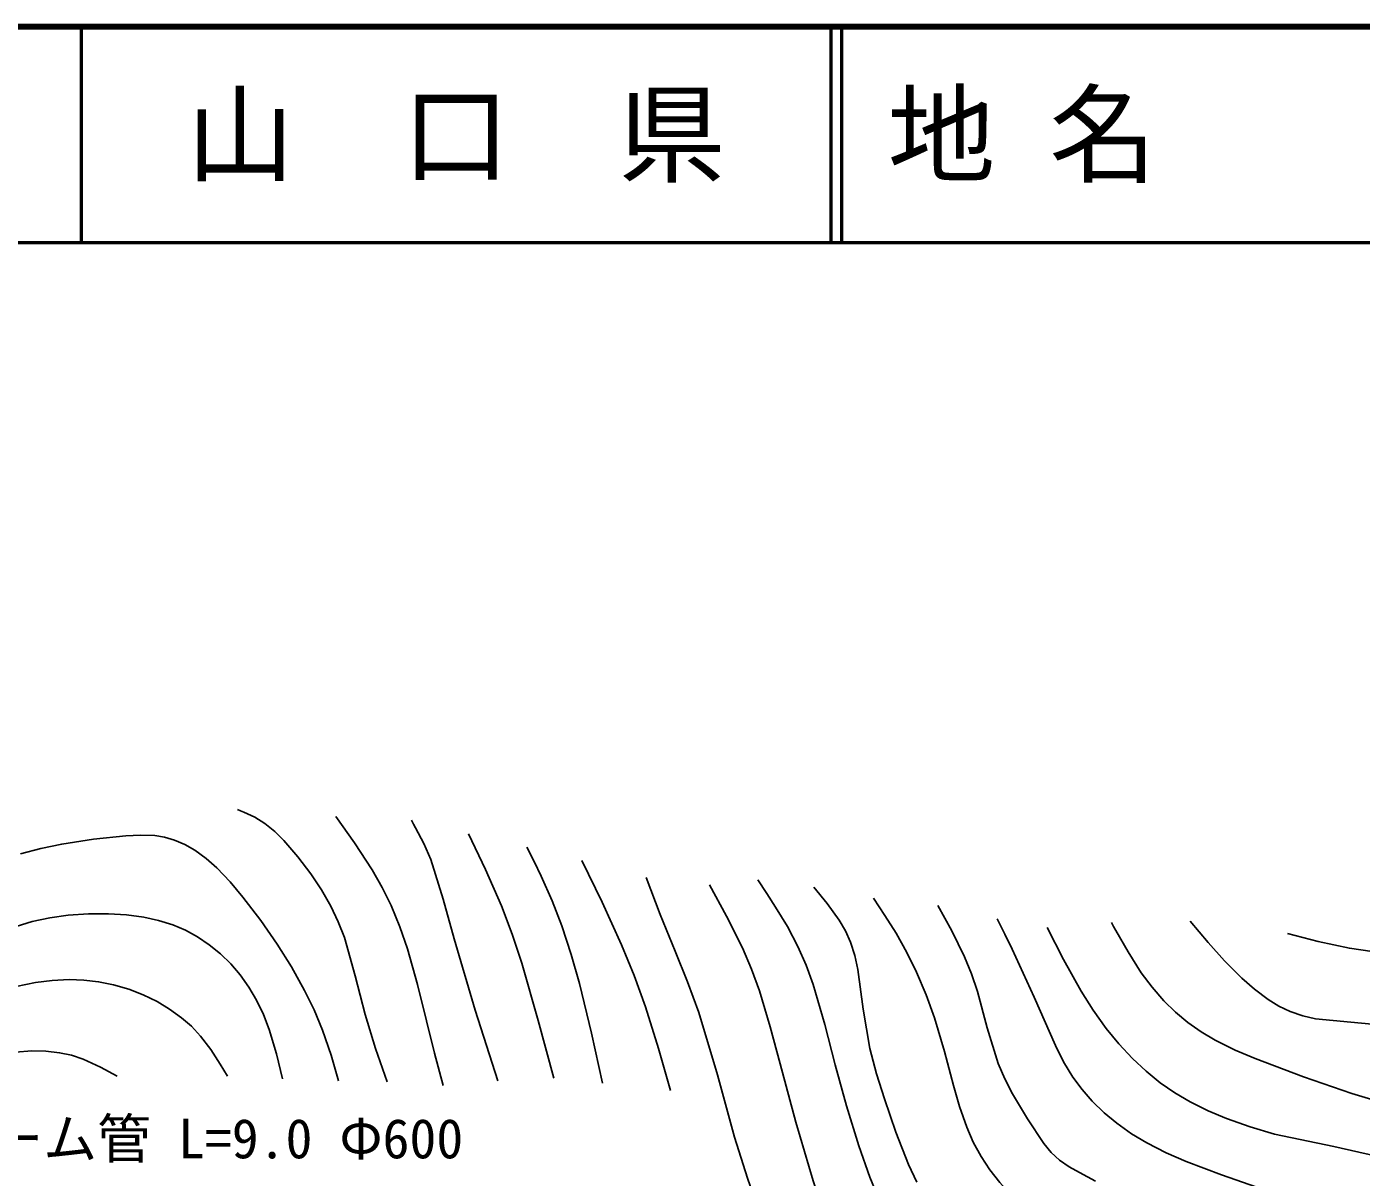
# Model space of a CAD drawing. Units: millimetres, scale not verified. Extents: x 40000 to 680000, y 20000 to 380000.
# Drawn here: x 330470 to 392344, y 326647 to 380000 of the extents above; entities that cross this region are included whole.
import ezdxf
from ezdxf.enums import TextEntityAlignment as Align

# ---------------------------------------------------------------- set-up
doc = ezdxf.new("R2010")
doc.units = ezdxf.units.MM
doc.header["$LTSCALE"] = 1000
for name, color, linetype, lineweight in [('M-BGD', 7, 'Continuous', 25), ('M-TTL', 2, 'Continuous', 140), ('M-TTL-LINE', 7, 'Continuous', 50)]:
    doc.layers.add(name, color=color, linetype=linetype, lineweight=lineweight)
doc.layers.add('M-TTL-TXT', color=7, linetype='Continuous')
doc.styles.add('ＭＳ ゴシック', font='')
doc.styles.get('ＭＳ ゴシック').set_extended_font_data('MS Gothic')

msp = doc.modelspace()

# ---------------------------------------------------------------- linework, layer by layer
at = {"layer": 'M-BGD'}
for points in [[(347176, 331072), (346639, 332618), (346155, 334194), (345705, 335987), (345197, 337764), (344914, 338495), (344573, 339212), (344132, 339982), (343637, 340726), (343046, 341509), (342399, 342264), (341969, 342687), (341504, 343059), (341040, 343344), (340534, 343583), (340386, 343646), (340237, 343709)], [(344807, 343370), (345674, 342152), (346489, 340906), (346951, 340091), (347361, 339249), (347765, 338259), (348118, 337237), (348591, 335583), (349008, 333909), (349382, 332410), (349771, 330903)], [(352310, 331128), (351268, 334404), (350282, 337703), (349775, 339545), (349208, 341377), (348882, 342125), (348495, 342859), (348403, 343026), (348305, 343201)], [(330190, 341642), (331133, 341899), (332096, 342099), (333561, 342320), (335070, 342486), (335739, 342519), (336403, 342492), (336865, 342420), (337319, 342287), (337798, 342079), (338265, 341809), (338783, 341432), (339283, 340992), (339907, 340343), (340498, 339640), (341325, 338551), (342081, 337457), (342739, 336403), (343354, 335303), (343795, 334407), (344185, 333476), (344583, 332307), (344933, 331121)], [(350956, 342580), (351748, 340921), (352484, 339239), (352980, 337921), (353420, 336581), (354188, 333921), (354905, 331241)], [(357161, 331015), (356661, 333330), (356101, 335633), (355718, 336981), (355278, 338309), (354824, 339471), (354314, 340610), (353992, 341286), (353664, 341960)], [(388917, 337954), (390350, 337582), (391792, 337270), (392846, 337113), (393919, 337015), (395550, 336949), (397197, 336942), (398046, 336979), (398886, 337076), (399584, 337228), (400279, 337442), (401485, 337915), (402671, 338445), (403457, 338841), (404210, 339288), (404821, 339727), (405396, 340216), (406109, 340903), (406801, 341621)], [(356202, 341339), (357150, 339405), (358049, 337433), (358632, 336007), (359162, 334550), (359766, 332627), (360320, 330677)], [(369642, 316375), (368656, 317409), (367721, 318479), (367188, 319174), (366699, 319911), (366209, 320778), (365766, 321686), (365128, 323194), (364543, 324732), (363889, 326609), (363289, 328511), (362492, 331405), (361635, 334287), (361113, 335711), (360531, 337126), (359838, 338830), (359192, 340550)], [(370150, 325225), (369566, 326658), (369043, 328101), (368472, 329969), (367958, 331857), (367471, 333732), (366927, 335590), (366603, 336481), (366221, 337355), (365734, 338279), (365192, 339177), (364784, 339808), (364367, 340436)], [(362126, 340211), (362917, 338757), (363653, 337281), (364073, 336301), (364437, 335300), (364945, 333617), (365396, 331915), (366132, 329197), (366929, 326481), (367297, 325368), (367724, 324268), (368096, 323474), (368525, 322701), (369543, 321122), (370626, 319554), (371017, 319048), (371451, 318585), (371952, 318168), (372495, 317795), (372854, 317571), (373218, 317352)], [(366962, 340098), (367576, 339351), (368139, 338571), (368426, 338078), (368662, 337554), (368861, 336929), (369005, 336281), (369249, 334446), (369554, 332614), (369870, 331439), (370244, 330280), (370770, 328746), (371353, 327235), (371731, 326418)], [(386286, 320268), (384443, 321270), (382575, 322218), (380178, 323343), (377803, 324524), (377192, 324921), (376605, 325375), (376071, 325868), (375578, 326406), (375124, 326991), (374720, 327610), (374356, 328284), (374049, 328979), (373715, 329928), (373435, 330907), (373025, 332479), (372554, 334047), (372169, 335114), (371725, 336164), (371276, 337078), (370774, 337963), (370257, 338782), (369721, 339590)], [(372711, 339252), (373358, 338075), (373950, 336876), (374274, 336083), (374546, 335257), (374998, 333579), (375505, 331929), (375811, 331209), (376171, 330512), (376873, 329351), (377633, 328209), (377972, 327802), (378350, 327440), (378794, 327130), (379286, 326863), (380025, 326476)], [(342335, 331206), (342053, 332368), (341714, 333508), (341449, 334197), (341129, 334863), (340772, 335467), (340364, 336039), (339932, 336543), (339450, 337012), (338935, 337430), (338384, 337798), (337829, 338101), (337239, 338353), (336579, 338560), (335904, 338708), (335096, 338818), (334270, 338869), (333330, 338863), (332388, 338796), (331548, 338680), (330721, 338505), (329737, 338203)], [(391992, 324619), (389761, 325435), (387501, 326197), (385856, 326756), (384220, 327376), (383295, 327781), (382397, 328241), (381686, 328670), (381006, 329152), (380418, 329640), (379865, 330180), (379398, 330715), (378974, 331293), (378541, 332007), (378159, 332753), (377184, 335003), (376155, 337228), (375811, 337926), (375460, 338631)], [(398455, 329704), (397124, 329682), (395799, 329721), (394928, 329809), (394063, 329958), (392983, 330216), (391905, 330535), (389668, 331311), (387426, 332151), (386489, 332548), (385574, 333000), (384922, 333385), (384303, 333819), (383730, 334301), (383189, 334836), (382643, 335466), (382144, 336134), (381531, 337095), (380964, 338094), (380863, 338278), (380763, 338462)], [(393992, 333634), (390218, 334000), (389627, 334138), (389048, 334336), (388521, 334589), (388019, 334898), (387398, 335365), (386812, 335879), (386003, 336687), (385242, 337532), (384821, 338024), (384404, 338518)], [(377773, 338236), (378538, 336742), (379355, 335277), (379910, 334400), (380517, 333552), (381103, 332835), (381741, 332150), (382364, 331567), (383025, 331030), (383699, 330562), (384415, 330140), (385240, 329729), (386091, 329371), (387199, 328984), (388322, 328655), (391064, 328083), (393866, 327435), (394167, 327268), (394431, 327052), (394566, 326899), (394692, 326735)], [(329980, 335494), (330875, 335676), (331650, 335776), (332442, 335817), (333125, 335796), (333803, 335715), (334502, 335573), (335198, 335369), (335865, 335111), (336519, 334794), (337098, 334449), (337651, 334049), (338108, 333648), (338529, 333198), (339005, 332571), (339441, 331897), (339608, 331620), (339779, 331334)], [(334667, 331334), (333890, 331757), (333085, 332126), (332551, 332304), (331997, 332425), (331361, 332496), (330714, 332508), (329945, 332456), (329175, 332342), (328206, 332128), (327247, 331853), (326525, 331620), (325807, 331377)]]:
    msp.add_lwpolyline(points, dxfattribs=at)
at = {"layer": 'M-TTL'}
msp.add_line((680000, 380000), (40000, 380000), dxfattribs=at)
at = {"layer": 'M-TTL-LINE'}
for p, q in [((333000, 380000), (333000, 370000)), ((367750, 380000), (367750, 370000)), ((368250, 380000), (368250, 370000)), ((40000, 370000), (680000, 370000))]:
    msp.add_line(p, q, dxfattribs=at)

# ---------------------------------------------------------------- texts
at = {"layer": 'M-BGD', "style": 'ＭＳ ゴシック'}
msp.add_text('ヒューム管 L=9.0 Φ600', height=1833, dxfattribs=at).set_placement((323735, 326977), align=Align.BOTTOM_LEFT)
at = {"layer": 'M-TTL-TXT', "style": 'ＭＳ ゴシック'}
msp.add_text('山\u3000口\u3000県', height=3666, dxfattribs=at).set_placement((350375, 375000), align=Align.MIDDLE_CENTER)
msp.add_text('地 名', height=3666, dxfattribs=at).set_placement((370380, 375000), align=Align.MIDDLE_LEFT)

doc.saveas('drawing.dxf')
